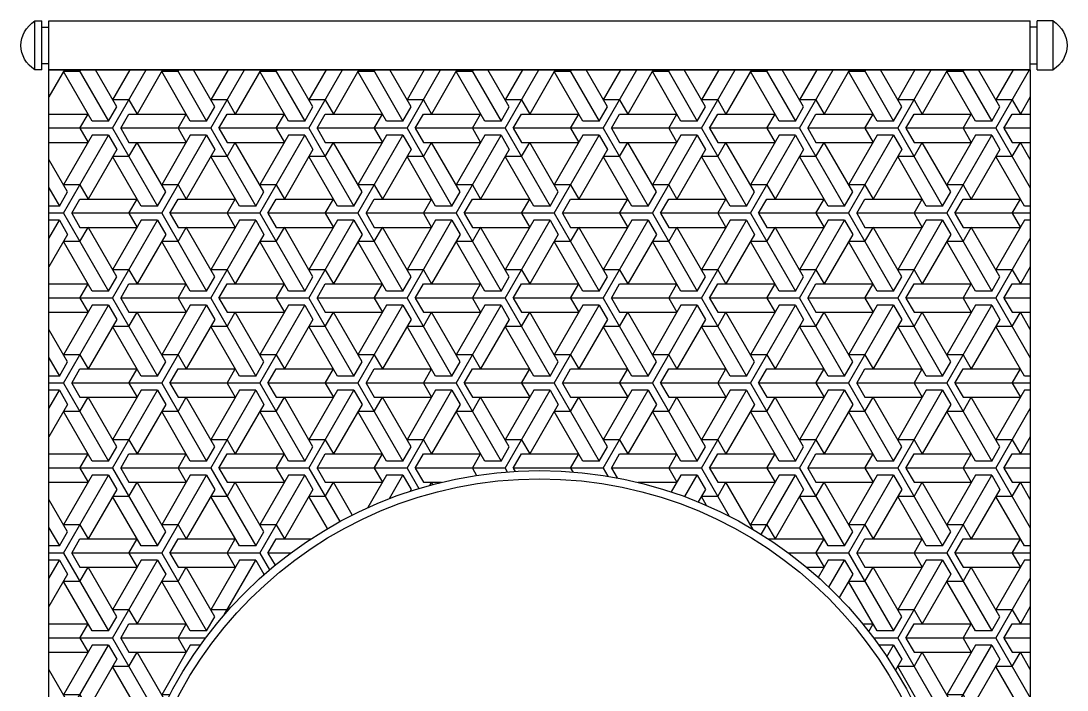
# Model space of a CAD drawing. Header units: millimetres. Extents: x 578 to 1218, y 257 to 1317.
# Drawn here: x 578 to 1218, y 908 to 1317 of the extents above; entities that cross this region are included whole.
import ezdxf

# ---------------------------------------------------------------- set-up
doc = ezdxf.new("R2010")
doc.units = ezdxf.units.MM
for name, color, linetype in [('4', 4, 'Continuous'), ('7', 7, 'Continuous'), ('BH', 3, 'Continuous')]:
    doc.layers.add(name, color=color, linetype=linetype)

# ---------------------------------------------------------------- blocks, each defined once
blk = doc.blocks.new('1')
at = {"layer": '7'}
for p, q in [((-930, 16.24), (-930, 5)), ((-900, 16.24), (-930, 16.24)), ((-900, 5), (-900, 16.24)), ((-900, 5), (-930, 5)), ((-930, -700), (-930, 0)), ((-926.25, 5), (-926.25, 0)), ((-903.75, 0), (-903.75, 5)), ((-900, 0), (-900, -700)), ((-900, 0), (-930, 0)), ((-900, -700), (-930, -700)), ((-926.25, -705), (-926.25, -700)), ((-903.75, -700), (-903.75, -705)), ((-900, -705), (-930, -705)), ((-930, -710), (-930, -705)), ((-900, -705), (-900, -710)), ((-900, -710), (-930, -710))]:
    blk.add_line(p, q, dxfattribs=at)
at = {"layer": '7', "extrusion": (0, 0, -1)}
for centre, start_param, end_param in [((-915, 1.24), 5.35589, 7.210481), ((-915, -695), 2.214297, 4.068888)]:
    blk.add_ellipse(centre, major_axis=(0, 25), ratio=0.75, start_param=start_param, end_param=end_param, dxfattribs=at)
blk = doc.blocks.new('A$C2C0C1D0D')
at = {"layer": 'BH'}
h = blk.add_hatch(dxfattribs=at)
h.set_pattern_fill('ESCHER', color=256, scale=50, style=0)
h.set_pattern_definition([(60, (-1135.926, -1502.44), (-60, -1e-08), [55, -5]), (180, (-1135.926, -1502.44), (30, -51.9615), [55, -5]), (300, (-1135.926, -1502.44), (60, -1e-08), [55, -5]), (60, (-1130.926, -1502.44), (-60, -1e-08), [10, -50]), (300, (-1130.926, -1502.44), (60, -1e-08), [10, -50]), (60, (-1138.426, -1498.11), (-60, -1e-08), [10, -50]), (180, (-1138.426, -1498.11), (30, -51.9615), [10, -50]), (300, (-1138.426, -1506.77), (60, -1e-08), [10, -50]), (180, (-1138.426, -1506.77), (30, -51.9615), [10, -50]), (60, (-1155.926, -1502.44), (-60, -1e-08), [10, -50]), (300, (-1155.926, -1502.44), (60, -1e-08), [10, -50]), (60, (-1125.926, -1519.76), (-60, -1e-08), [10, -50]), (180, (-1125.926, -1519.76), (30, -51.9615), [10, -50]), (300, (-1125.926, -1485.117), (60, -1e-08), [10, -50]), (180, (-1125.926, -1485.117), (30, -51.9615), [10, -50]), (0, (-1125.926, -1493.78), (-30, 51.9615), [35, -25]), (0, (-1125.926, -1511.1), (-30, 51.9615), [35, -25]), (120, (-1133.426, -1489.447), (-60, 1e-08), [35, -25]), (120, (-1148.426, -1498.11), (-60, 1e-08), [35, -25]), (240, (-1148.426, -1506.77), (30, -51.9615), [35, -25]), (240, (-1133.426, -1515.43), (30, -51.9615), [35, -25])])
edge = h.paths.add_edge_path(flags=16)
edge.add_arc((317.14, 530), 255, 0, 360)
h.paths.add_polyline_path([(17.14, 1030), (617.14, 1030), (617.14, 30), (17.14, 30)])
at = {"layer": '4'}
blk.add_lwpolyline([(17.14, 1030), (617.14, 1030), (617.14, 30), (17.14, 30)], close=True, dxfattribs=at)
at = {"layer": '7'}
for radius in [255, 250]:
    blk.add_circle((317.14, 530), radius, dxfattribs=at)
at = {"layer": '7', "yscale": 0.8571428571428571, "rotation": 270}
blk.add_blockref('1', (617.14, 130), dxfattribs=at)

msp = doc.modelspace()

# ---------------------------------------------------------------- block references
msp.add_blockref('A$C2C0C1D0D', (578.05, 257.16))

doc.saveas('drawing.dxf')
